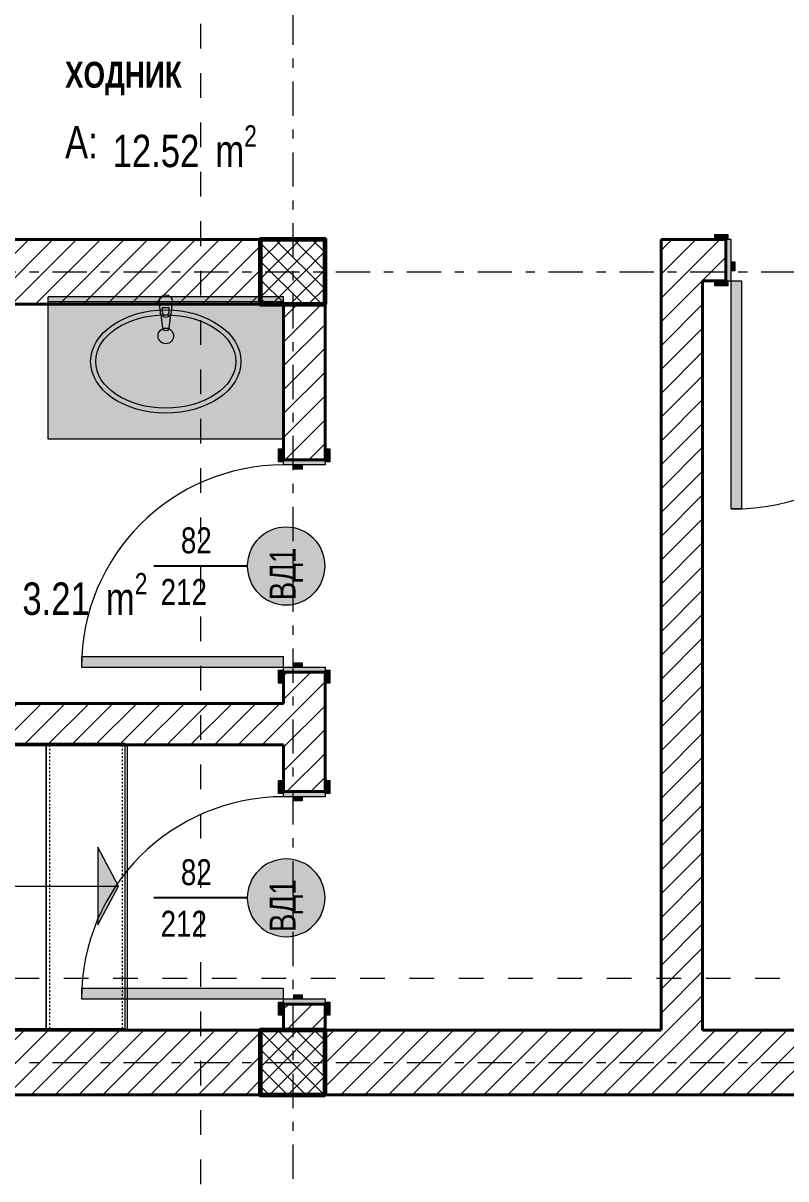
# Model space of a CAD drawing. Extents: x -1929 to 256751, y -18317 to 36108.
# Drawn here: x 62595 to 65538, y 7504 to 11962 of the extents above; entities that cross this region are included whole.
import ezdxf

# ---------------------------------------------------------------- set-up
doc = ezdxf.new("R2010")
doc.units = 0
doc.header["$LTSCALE"] = 5
doc.header["$MEASUREMENT"] = 0
for name, pattern in [('- Двойно прекъснати линии', [1093.611073, 529.166651, -211.666656, 141.111112, -211.666656]), ('- Прекъснати линия', [423.333333, 211.666667, -211.666667]), ('Small Dashed', [282.222222, 141.111111, -141.111111])]:
    doc.linetypes.add(name, pattern=pattern)
for name, color, linetype in [('1 _ Плочи - Основни.Structural - Bearing', 7, 'Continuous'), ('6 _ - Конструктивни оси.Dimensioning', 7, 'Continuous'), ('Marker - Section', 7, 'Continuous'), ('Model Unit - Zone', 7, 'Continuous'), ('Structural - Bearing', 7, 'Continuous'), ('Structural - Stair & Railing', 7, 'Continuous')]:
    doc.layers.add(name, color=color, linetype=linetype)
doc.layers.add('3 _ - Обзавеждане - Вътрешно.Furniture', color=7, linetype='Continuous', true_color=0x6b6157)
doc.styles.add('GENERATED_STYLE_4', font='arial.ttf')
doc.styles.add('GENERATED_STYLE_5', font='arialbd.ttf')
pattern_1 = [(45, (3052, 9842.58), (-45.961934, 45.961934), [])]
pattern_2 = [(45, (3051.997, 9842.58), (-35.355335, 35.355335), []), (135, (3051.997, 9842.58), (35.355335, 35.355335), [])]

msp = doc.modelspace()

# ---------------------------------------------------------------- hatches: boundary and pattern name
at = {"layer": '3 _ - Обзавеждане - Вътрешно.Furniture', "linetype": 'Continuous', "lineweight": 0, "true_color": 0xdedede}
for points in [[(63600, 10357), (63600, 10907), (62691.3, 10907), (62691.3, 10357)], [(63170.6, 10889.5, 1), (63120.6, 10889.5), (63124.6, 10847.5, 0.12102), (63127.9, 10838), (63134.5, 10785.1, 0.882566), (63156.7, 10785.1), (63163.4, 10838, 0.12102), (63166.6, 10847.5)]]:
    msp.add_hatch(color=254, dxfattribs=at).paths.add_polyline_path(points)
at = {"layer": 'Structural - Bearing', "linetype": 'Continuous', "lineweight": 0, "true_color": 0xdedede}
for points in [[(65314.4, 11128.1), (65314.4, 11147.1), (65264.4, 11147.1), (65264.4, 11128.1)], [(65306.4, 11128.1), (65306.4, 10968.1), (65326.4, 10968.1), (65326.4, 11128.1)], [(65326.4, 11008.1), (65342.4, 11008.1), (65342.4, 11040.1), (65326.4, 11040.1)], [(65314.4, 10949.1), (65314.4, 10968.1), (65264.4, 10968.1), (65264.4, 10949.1)], [(65326.4, 10088.1), (65366.4, 10088.1), (65366.4, 10968.1), (65326.4, 10968.1)], [(63581, 10270.1), (63600, 10270.1), (63600, 10320.1), (63581, 10320.1)], [(63760, 10270.1), (63779, 10270.1), (63779, 10320.1), (63760, 10320.1)], [(63760, 10258.1), (63760, 10278.1), (63600, 10278.1), (63600, 10258.1)], [(63672, 10258.1), (63640, 10258.1), (63640, 10242.1), (63672, 10242.1)], [(63610, 9718.1, 1), (63610, 10018.1, 1)], [(62820, 9478.1), (63600, 9478.1), (63600, 9518.1), (62820, 9518.1)], [(63600, 9466.1), (63581, 9466.1), (63581, 9416.1), (63600, 9416.1)], [(63760, 9458.1), (63760, 9478.1), (63600, 9478.1), (63600, 9458.1)], [(63640, 9478.1), (63672, 9478.1), (63672, 9494.1), (63640, 9494.1)], [(63779, 9466.1), (63760, 9466.1), (63760, 9416.1), (63779, 9416.1)], [(63581, 8990.1), (63600, 8990.1), (63600, 9040.1), (63581, 9040.1)], [(63760, 8990.1), (63779, 8990.1), (63779, 9040.1), (63760, 9040.1)], [(63760, 8978.1), (63760, 8998.1), (63600, 8998.1), (63600, 8978.1)], [(63672, 8978.1), (63640, 8978.1), (63640, 8962.1), (63672, 8962.1)], [(63610, 8438.1, 1), (63610, 8738.1, 1)], [(62820, 8198.1), (63600, 8198.1), (63600, 8238.1), (62820, 8238.1)], [(63640, 8198.1), (63672, 8198.1), (63672, 8214.1), (63640, 8214.1)], [(63600, 8186.1), (63581, 8186.1), (63581, 8136.1), (63600, 8136.1)], [(63760, 8178.1), (63760, 8198.1), (63600, 8198.1), (63600, 8178.1)], [(63779, 8186.1), (63760, 8186.1), (63760, 8136.1), (63779, 8136.1)]]:
    msp.add_hatch(color=254, dxfattribs=at).paths.add_polyline_path(points)
at = {"layer": 'Structural - Bearing', "linetype": 'Continuous', "lineweight": 15}
h = msp.add_hatch(dxfattribs=at)
h.set_pattern_fill('COMMON_BRICK_0001', color=256, scale=0.5, style=0, pattern_type=2)
h.set_pattern_definition(pattern_1)
h.paths.add_polyline_path([(62440.3, 11128.1), (62440.3, 10878.1), (63510, 10878.1), (63510, 11128.1)])
at = {"layer": 'Structural - Bearing', "linetype": 'Continuous', "lineweight": 13}
h = msp.add_hatch(dxfattribs=at)
h.set_pattern_fill('1_БЕТОН_СГЛОБЯЕМИ_ЕЛЕМЕН_E7', color=256, scale=0.5, style=0, pattern_type=2)
h.set_pattern_definition(pattern_2)
h.paths.add_polyline_path([(63760, 10878.1), (63760, 11128.1), (63510, 11128.1), (63510, 10878.1)])
at = {"layer": 'Structural - Bearing', "linetype": 'Continuous', "lineweight": 15}
h = msp.add_hatch(dxfattribs=at)
h.set_pattern_fill('COMMON_BRICK_0001', color=256, scale=0.5, style=0, pattern_type=2)
h.set_pattern_definition(pattern_1)
h.paths.add_polyline_path([(65056.4, 10968.1), (65216.4, 10968.1), (65056.4, 11128.1)])
h = msp.add_hatch(dxfattribs=at)
h.set_pattern_fill('COMMON_BRICK_0001', color=256, scale=0.5, style=0, pattern_type=2)
h.set_pattern_definition(pattern_1)
h.paths.add_polyline_path([(65216.4, 11128.1), (65056.4, 11128.1), (65216.4, 10968.1)])
h = msp.add_hatch(dxfattribs=at)
h.set_pattern_fill('COMMON_BRICK_0001', color=256, scale=0.5, style=0, pattern_type=2)
h.set_pattern_definition(pattern_1)
h.paths.add_polyline_path([(65216.4, 11128.1), (65216.4, 10968.1), (65306.4, 10968.1), (65306.4, 11128.1)])
h = msp.add_hatch(dxfattribs=at)
h.set_pattern_fill('COMMON_BRICK_0001', color=256, scale=0.5, style=0, pattern_type=2)
h.set_pattern_definition(pattern_1)
h.paths.add_polyline_path([(65056.4, 10968.1), (65056.4, 8078.1), (65216.4, 8078.1), (65216.4, 10968.1)])
h = msp.add_hatch(dxfattribs=at)
h.set_pattern_fill('COMMON_BRICK_0001', color=256, scale=0.5, style=0, pattern_type=2)
h.set_pattern_definition(pattern_1)
h.paths.add_polyline_path([(63600, 10878.1), (63600, 10278.1), (63760, 10278.1), (63760, 10878.1)])
h = msp.add_hatch(dxfattribs=at)
h.set_pattern_fill('COMMON_BRICK_0001', color=256, scale=0.5, style=0, pattern_type=2)
h.set_pattern_definition(pattern_1)
h.paths.add_polyline_path([(63760, 9458.1), (63600, 9458.1), (63600, 8998.1), (63760, 8998.1)])
h = msp.add_hatch(dxfattribs=at)
h.set_pattern_fill('COMMON_BRICK_0001', color=256, scale=0.5, style=0, pattern_type=2)
h.set_pattern_definition(pattern_1)
h.paths.add_polyline_path([(61517.8, 9178.1), (63600, 9178.1), (63600, 9338.1), (61517.8, 9338.1)])
h = msp.add_hatch(dxfattribs=at)
h.set_pattern_fill('COMMON_BRICK_0001', color=256, scale=0.5, style=0, pattern_type=2)
h.set_pattern_definition(pattern_1)
h.paths.add_polyline_path([(63600, 8078.1), (63760, 8078.1), (63760, 8178.1), (63600, 8178.1)])
h = msp.add_hatch(dxfattribs=at)
h.set_pattern_fill('COMMON_BRICK_0001', color=256, scale=0.5, style=0, pattern_type=2)
h.set_pattern_definition(pattern_1)
h.paths.add_polyline_path([(60162.3, 7828.1), (63510, 7828.1), (63510, 8078.1), (60162.3, 8078.1)])
at = {"layer": 'Structural - Bearing', "linetype": 'Continuous', "lineweight": 13}
h = msp.add_hatch(dxfattribs=at)
h.set_pattern_fill('1_БЕТОН_СГЛОБЯЕМИ_ЕЛЕМЕН_E7', color=256, scale=0.5, style=0, pattern_type=2)
h.set_pattern_definition(pattern_2)
h.paths.add_polyline_path([(63760, 7828.1), (63760, 8078.1), (63510, 8078.1), (63510, 7828.1)])
at = {"layer": 'Structural - Bearing', "linetype": 'Continuous', "lineweight": 15}
h = msp.add_hatch(dxfattribs=at)
h.set_pattern_fill('COMMON_BRICK_0001', color=256, scale=0.5, style=0, pattern_type=2)
h.set_pattern_definition(pattern_1)
h.paths.add_polyline_path([(63760, 7828.1), (68662.3, 7828.1), (68662.3, 8078.1), (63760, 8078.1)])
at = {"layer": 'Structural - Stair & Railing', "linetype": 'Continuous', "lineweight": 20}
msp.add_hatch(color=256, dxfattribs=at).paths.add_polyline_path([(62963.4, 8633.5), (62883.4, 8783.5), (62883.4, 8483.5)])

# ---------------------------------------------------------------- linework, layer by layer
at = {"layer": '1 _ Плочи - Основни.Structural - Bearing', "linetype": 'Continuous', "lineweight": 20, "ltscale": 0.01, "flags": 128}
for points in [[(71912.3, 7828.1), (73712.3, 7828.1), (73712.3, 14728.1), (71912.3, 14728.1), (59912.3, 14728.1), (59912.3, 7828.1)], [(62998.3, 8078.1), (62998.3, 9178.1), (61347.8, 9178.1), (61347.8, 10878.1), (60162.3, 10878.1), (60162.3, 9178.1), (60162.3, 8078.1)]]:
    msp.add_lwpolyline(points, close=True, dxfattribs=at)
at = {"layer": '3 _ - Обзавеждане - Вътрешно.Furniture', "linetype": 'Continuous', "lineweight": 20, "ltscale": 0.01}
for p, q in [((63600, 10907), (62691.3, 10907)), ((62691.3, 10357), (62691.3, 10907)), ((63600, 10887), (62691.3, 10887)), ((63600, 10357), (63600, 10907)), ((63132, 10864.6), (63132, 10849.7)), ((63159.2, 10864.6), (63132, 10864.6)), ((63159.2, 10849.7), (63159.2, 10864.6)), ((63600, 10357), (62691.3, 10357))]:
    msp.add_line(p, q, dxfattribs=at)
at = {"layer": '3 _ - Обзавеждане - Вътрешно.Furniture', "linetype": 'Continuous', "lineweight": 20, "ltscale": 0.01, "flags": 128}
msp.add_lwpolyline([(63170.6, 10889.5), (63166.6, 10847.5, -0.12102), (63163.4, 10838), (63156.7, 10785.1, -0.882566), (63134.5, 10785.1), (63127.9, 10838, -0.12102), (63124.6, 10847.5), (63120.6, 10889.5, -1)], format="xyb", close=True, dxfattribs=at)
at = {"layer": '3 _ - Обзавеждане - Вътрешно.Furniture', "linetype": 'Continuous', "lineweight": 20, "ltscale": 0.01}
msp.add_circle((63145.6, 10755.8), 30, dxfattribs=at)
for centre, radius, start, end in [((63145.6, 10849.4), 21.1, 212.771, 327.229), ((63145.6, 10849.7), 13.6, 180, 0)]:
    msp.add_arc(centre, radius, start, end, dxfattribs=at)
for major_axis, ratio in [((290, 0), 0.686667), ((270, 0), 0.666667)]:
    msp.add_ellipse((63145.6, 10657), major_axis=major_axis, ratio=ratio, dxfattribs=at)
at = {"layer": '6 _ - Конструктивни оси.Dimensioning', "linetype": '- Двойно прекъснати линии', "lineweight": 13, "ltscale": 0.05}
for p, q in [((63637, 7503.9), (63637, 14928.4)), ((59427.6, 11003.1), (74113, 11003.1)), ((59427.6, 7953.1), (74113, 7953.1))]:
    msp.add_line(p, q, dxfattribs=at)
at = {"layer": 'Marker - Section', "linetype": '- Прекъснати линия', "lineweight": 20, "ltscale": 0.09}
for p, q in [((63281.2, 5959.1), (63281.2, 16470.3)), ((57989.7, 8278.1), (74621.8, 8278.1))]:
    msp.add_line(p, q, dxfattribs=at)
at = {"layer": 'Structural - Bearing', "linetype": 'Continuous', "lineweight": 18, "ltscale": 0.01}
for p, q in [((65264.4, 11128.1), (65264.4, 11147.1)), ((65264.4, 11147.1), (65314.4, 11147.1)), ((65314.4, 11147.1), (65314.4, 11128.1)), ((65314.4, 11128.1), (65264.4, 11128.1)), ((65264.4, 10949.1), (65264.4, 10968.1)), ((65264.4, 10968.1), (65314.4, 10968.1)), ((65314.4, 10968.1), (65314.4, 10949.1)), ((65314.4, 10949.1), (65264.4, 10949.1)), ((63581, 10270.1), (63581, 10320.1)), ((63581, 10320.1), (63600, 10320.1)), ((63600, 10320.1), (63600, 10270.1)), ((63760, 10270.1), (63760, 10320.1)), ((63760, 10320.1), (63779, 10320.1)), ((63779, 10320.1), (63779, 10270.1)), ((63600, 10270.1), (63581, 10270.1)), ((63779, 10270.1), (63760, 10270.1)), ((63581, 9416.1), (63581, 9466.1)), ((63581, 9466.1), (63600, 9466.1)), ((63600, 9466.1), (63600, 9416.1)), ((63760, 9416.1), (63760, 9466.1)), ((63760, 9466.1), (63779, 9466.1)), ((63779, 9466.1), (63779, 9416.1)), ((63600, 9416.1), (63581, 9416.1)), ((63779, 9416.1), (63760, 9416.1)), ((63581, 8990.1), (63581, 9040.1)), ((63581, 9040.1), (63600, 9040.1)), ((63600, 9040.1), (63600, 8990.1)), ((63760, 8990.1), (63760, 9040.1)), ((63760, 9040.1), (63779, 9040.1)), ((63779, 9040.1), (63779, 8990.1)), ((63600, 8990.1), (63581, 8990.1)), ((63779, 8990.1), (63760, 8990.1)), ((63581, 8136.1), (63581, 8186.1)), ((63581, 8186.1), (63600, 8186.1)), ((63600, 8186.1), (63600, 8136.1)), ((63760, 8136.1), (63760, 8186.1)), ((63760, 8186.1), (63779, 8186.1)), ((63779, 8186.1), (63779, 8136.1)), ((63600, 8136.1), (63581, 8136.1)), ((63779, 8136.1), (63760, 8136.1))]:
    msp.add_line(p, q, dxfattribs=at)
at = {"layer": 'Structural - Bearing', "linetype": 'Continuous', "lineweight": 40, "ltscale": 0.01}
for p, q in [((65306.4, 11128.1), (65264.4, 11128.1)), ((65306.4, 11128.1), (65264.4, 11128.1)), ((65306.4, 11128.1), (65264.4, 11128.1)), ((65306.4, 10968.1), (65306.4, 11128.1)), ((65306.4, 10968.1), (65306.4, 11128.1)), ((65306.4, 10968.1), (65306.4, 11128.1)), ((65306.4, 10968.1), (65264.4, 10968.1)), ((65306.4, 10968.1), (65264.4, 10968.1)), ((65306.4, 10968.1), (65264.4, 10968.1)), ((63600, 10278.1), (63600, 10320.1)), ((63600, 10278.1), (63600, 10320.1)), ((63600, 10278.1), (63600, 10320.1)), ((63760, 10278.1), (63760, 10320.1)), ((63760, 10278.1), (63760, 10320.1)), ((63760, 10278.1), (63760, 10320.1)), ((63760, 10278.1), (63600, 10278.1)), ((63760, 10278.1), (63600, 10278.1)), ((63760, 10278.1), (63600, 10278.1)), ((63600, 9458.1), (63600, 9416.1)), ((63760, 9458.1), (63600, 9458.1)), ((63760, 9458.1), (63600, 9458.1)), ((63760, 9458.1), (63600, 9458.1)), ((63600, 9458.1), (63600, 9416.1)), ((63600, 9458.1), (63600, 9416.1)), ((63760, 9458.1), (63760, 9416.1)), ((63760, 9458.1), (63760, 9416.1)), ((63760, 9458.1), (63760, 9416.1)), ((63600, 8998.1), (63600, 9040.1)), ((63600, 8998.1), (63600, 9040.1)), ((63600, 8998.1), (63600, 9040.1)), ((63760, 8998.1), (63760, 9040.1)), ((63760, 8998.1), (63760, 9040.1)), ((63760, 8998.1), (63760, 9040.1)), ((63760, 8998.1), (63600, 8998.1)), ((63760, 8998.1), (63600, 8998.1)), ((63760, 8998.1), (63600, 8998.1)), ((63600, 8178.1), (63600, 8136.1)), ((63760, 8178.1), (63600, 8178.1)), ((63760, 8178.1), (63600, 8178.1)), ((63760, 8178.1), (63600, 8178.1)), ((63600, 8178.1), (63600, 8136.1)), ((63600, 8178.1), (63600, 8136.1)), ((63760, 8178.1), (63760, 8136.1)), ((63760, 8178.1), (63760, 8136.1)), ((63760, 8178.1), (63760, 8136.1))]:
    msp.add_line(p, q, dxfattribs=at)
at = {"layer": 'Structural - Bearing', "linetype": 'Continuous', "lineweight": 15, "ltscale": 0.01}
for p, q in [((65306.4, 11128.1), (65306.4, 10968.1)), ((65326.4, 11128.1), (65306.4, 11128.1)), ((65326.4, 10968.1), (65326.4, 11128.1)), ((65342.4, 11040.1), (65326.4, 11040.1)), ((65326.4, 11040.1), (65326.4, 11008.1)), ((65342.4, 11008.1), (65342.4, 11040.1)), ((65306.4, 10968.1), (65326.4, 10968.1)), ((65326.4, 11008.1), (65342.4, 11008.1)), ((65326.4, 10088.1), (65326.4, 10968.1)), ((65326.4, 10968.1), (65366.4, 10968.1)), ((65366.4, 10968.1), (65366.4, 10088.1)), ((63600, 10258.1), (63600, 10278.1)), ((63600, 10278.1), (63760, 10278.1)), ((63760, 10258.1), (63600, 10258.1)), ((63640, 10242.1), (63640, 10258.1)), ((63640, 10258.1), (63672, 10258.1)), ((63672, 10258.1), (63672, 10242.1)), ((63760, 10278.1), (63760, 10258.1)), ((63672, 10242.1), (63640, 10242.1)), ((65366.4, 10088.1), (65326.4, 10088.1)), ((63600, 9518.1), (62820, 9518.1)), ((62820, 9518.1), (62820, 9478.1)), ((63600, 9478.1), (63600, 9518.1)), ((62820, 9478.1), (63600, 9478.1)), ((63600, 9458.1), (63600, 9478.1)), ((63600, 9478.1), (63760, 9478.1)), ((63760, 9458.1), (63600, 9458.1)), ((63640, 9478.1), (63640, 9494.1)), ((63640, 9494.1), (63672, 9494.1)), ((63672, 9478.1), (63640, 9478.1)), ((63672, 9494.1), (63672, 9478.1)), ((63760, 9478.1), (63760, 9458.1)), ((63600, 8978.1), (63600, 8998.1)), ((63600, 8998.1), (63760, 8998.1)), ((63760, 8978.1), (63600, 8978.1)), ((63640, 8962.1), (63640, 8978.1)), ((63640, 8978.1), (63672, 8978.1)), ((63672, 8962.1), (63640, 8962.1)), ((63672, 8978.1), (63672, 8962.1)), ((63760, 8998.1), (63760, 8978.1)), ((63600, 8238.1), (62820, 8238.1)), ((62820, 8238.1), (62820, 8198.1)), ((63600, 8198.1), (63600, 8238.1)), ((63640, 8198.1), (63640, 8214.1)), ((63640, 8214.1), (63672, 8214.1)), ((63672, 8214.1), (63672, 8198.1)), ((62820, 8198.1), (63600, 8198.1)), ((63600, 8178.1), (63600, 8198.1)), ((63600, 8198.1), (63760, 8198.1)), ((63760, 8178.1), (63600, 8178.1)), ((63672, 8198.1), (63640, 8198.1)), ((63760, 8198.1), (63760, 8178.1))]:
    msp.add_line(p, q, dxfattribs=at)
at = {"layer": 'Structural - Bearing', "linetype": 'Continuous', "lineweight": 25, "ltscale": 0.01}
for p, q in [((63460, 9868.1), (63100, 9868.1)), ((63460, 8588.1), (63100, 8588.1))]:
    msp.add_line(p, q, dxfattribs=at)
at = {"layer": 'Structural - Bearing', "linetype": 'Continuous', "lineweight": 40, "ltscale": 0.01, "flags": 128}
for points in [[(63510, 11128.1), (62440.3, 11128.1)], [(65056.4, 11128.1), (65056.4, 10968.1)], [(65306.4, 11128.1), (65056.4, 11128.1)], [(65056.4, 10968.1), (65056.4, 8078.1)], [(65216.4, 10968.1), (65306.4, 10968.1)], [(65216.4, 8078.1), (65216.4, 10968.1)], [(62440.3, 10878.1), (63510, 10878.1)], [(63600, 10878.1), (63600, 10278.1)], [(63760, 10278.1), (63760, 10878.1)], [(63600, 9458.1), (63600, 9338.1)], [(63760, 8998.1), (63760, 9458.1)], [(63600, 9338.1), (61517.8, 9338.1)], [(61357.8, 9178.1), (63600, 9178.1)], [(63600, 9178.1), (63600, 8998.1)], [(63600, 8178.1), (63600, 8078.1)], [(63760, 8078.1), (63760, 8178.1)], [(63510, 8078.1), (60162.3, 8078.1)], [(65056.4, 8078.1), (63760, 8078.1)], [(68662.3, 8078.1), (65216.4, 8078.1)], [(60162.3, 7828.1), (63510, 7828.1)], [(63760, 7828.1), (68662.3, 7828.1)]]:
    msp.add_lwpolyline(points, dxfattribs=at)
at = {"layer": 'Structural - Bearing', "linetype": 'Continuous', "lineweight": 60, "ltscale": 0.01, "flags": 128}
for points in [[(63760, 10878.1), (63760, 11128.1), (63510, 11128.1), (63510, 10878.1)], [(63760, 7828.1), (63760, 8078.1), (63510, 8078.1), (63510, 7828.1)]]:
    msp.add_lwpolyline(points, close=True, dxfattribs=at)
at = {"layer": 'Structural - Bearing', "linetype": 'Continuous', "lineweight": 15, "ltscale": 0.01, "flags": 128}
for points in [[(63610, 9718.1, 1), (63610, 10018.1, 1)], [(63610, 8438.1, 1), (63610, 8738.1, 1)]]:
    msp.add_lwpolyline(points, format="xyb", close=True, dxfattribs=at)
at = {"layer": 'Structural - Bearing', "linetype": 'Continuous', "lineweight": 15, "ltscale": 0.01}
for centre, radius, start, end in [((65326.4, 10968.1), 880, 270, 0), ((63600, 9478.1), 780, 90, 180), ((63600, 8198.1), 780, 90, 180)]:
    msp.add_arc(centre, radius, start, end, dxfattribs=at)
at = {"layer": 'Structural - Stair & Railing', "linetype": 'Continuous', "lineweight": 18, "ltscale": 0.01}
for p, q in [((62683.4, 9183.5), (62403.4, 9183.5)), ((62683.4, 8083.5), (62683.4, 9183.5)), ((62683.4, 9183.5), (62683.4, 8083.5)), ((62963.4, 9183.5), (62683.4, 9183.5)), ((62988.4, 9183.5), (62963.4, 9183.5)), ((62988.4, 8083.5), (62988.4, 9183.5)), ((61257.8, 8633.5), (62683.4, 8633.5)), ((62683.4, 8633.5), (62963.4, 8633.5)), ((62403.4, 8083.5), (62683.4, 8083.5)), ((62683.4, 8083.5), (62963.4, 8083.5)), ((62963.4, 8083.5), (62988.4, 8083.5))]:
    msp.add_line(p, q, dxfattribs=at)
at = {"layer": 'Structural - Stair & Railing', "linetype": 'Small Dashed', "lineweight": 13, "ltscale": 0.01}
for p, q in [((62698.4, 8083.5), (62698.4, 9183.5)), ((62978.4, 8083.5), (62978.4, 9183.5))]:
    msp.add_line(p, q, dxfattribs=at)
at = {"layer": 'Structural - Stair & Railing', "linetype": 'Continuous', "lineweight": 18, "ltscale": 0.01, "flags": 128}
msp.add_lwpolyline([(62963.4, 8633.5), (62883.4, 8783.5), (62883.4, 8483.5)], close=True, dxfattribs=at)

# ---------------------------------------------------------------- texts
at = {"layer": 'Model Unit - Zone', "linetype": 'Continuous', "lineweight": 35, "insert": (62756.8, 11813.1), "char_height": 100, "attachment_point": 1, "style": 'GENERATED_STYLE_5'}
msp.add_mtext('\\A1;{\\W0.800000x;\\pql;\\pt0;\\fCentury Gothic|b1|i0|c204|p34;ХОДНИК}', dxfattribs=at)
at = {"layer": 'Model Unit - Zone', "linetype": 'Continuous', "lineweight": 13, "char_height": 125, "attachment_point": 1, "style": 'GENERATED_STYLE_4'}
for s, insert in [('\\A1;{\\W0.800000x;\\pql;\\pt0;\\fCentury Gothic|b0|i0|c204|p34;A: }', (62756.8, 11565.2)), ('\\A1;{\\W0.800000x;\\pql;\\pt0,100;\\fCentury Gothic|b0|i0|c204|p34;12.52\\fCentury Gothic|b0|i0|c204|p34;\\A1{\\H.66x;\\S^  ;}\\fCentury Gothic|b0|i0|c204|p34; m\\fCentury Gothic|b0|i0|c204|p34;\\A1{\\H.66x;\\S2^  ;}}', (62940.3, 11568.4)), ('\\A1;{\\W0.800000x;\\pql;\\pt0,100;\\fCentury Gothic|b0|i0|c204|p34;3.21\\fCentury Gothic|b0|i0|c204|p34;\\A1{\\H.66x;\\S^  ;}\\fCentury Gothic|b0|i0|c204|p34; m\\fCentury Gothic|b0|i0|c204|p34;\\A1{\\H.66x;\\S2^  ;}}', (62592.2, 9841.1))]:
    msp.add_mtext(s, dxfattribs=dict(at, insert=insert))
at = {"layer": 'Structural - Bearing', "linetype": 'Continuous', "lineweight": 25, "char_height": 100, "attachment_point": 7, "style": 'GENERATED_STYLE_4'}
for s, insert in [('\\A1;{\\W0.800000x;\\pql;\\pt100;\\fCentury Gothic|b0|i0|c204|p34;82}', (63203.8, 9915.6)), ('\\A1;{\\W0.800000x;\\pql;\\pt100;\\fCentury Gothic|b0|i0|c204|p34;212}', (63125.7, 9718.1)), ('\\A1;{\\W0.800000x;\\pql;\\pt100;\\fCentury Gothic|b0|i0|c204|p34;82}', (63203.8, 8635.6)), ('\\A1;{\\W0.800000x;\\pql;\\pt100;\\fCentury Gothic|b0|i0|c204|p34;212}', (63125.7, 8438.1))]:
    msp.add_mtext(s, dxfattribs=dict(at, insert=insert))
at = {"layer": 'Structural - Bearing', "linetype": 'Continuous', "lineweight": 25, "char_height": 100, "attachment_point": 7, "rotation": 90, "style": 'GENERATED_STYLE_4'}
for insert in [(63675.2, 9735.9), (63675.2, 8455.9)]:
    msp.add_mtext('\\A1;{\\W0.800000x;\\pql;\\pt100;\\fCentury Gothic|b0|i0|c204|p34;ВД1}', dxfattribs=dict(at, insert=insert))

doc.saveas('drawing.dxf')
